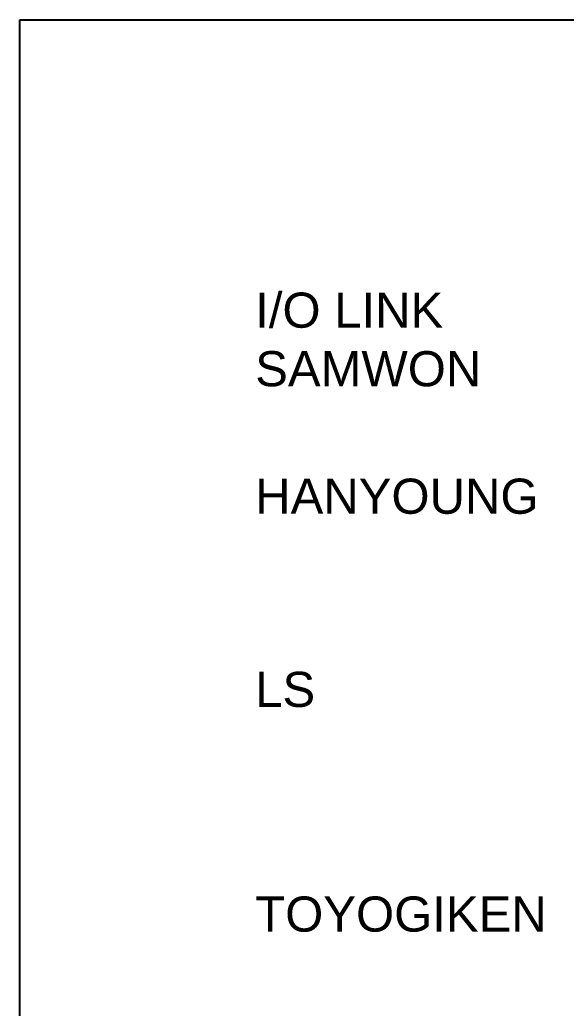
# Model space of a CAD drawing. Header units: inches. Extents: x 57 to 2760, y -193 to 2149.
# Drawn here: x 57 to 368, y 476 to 1039 of the extents above; entities that cross this region are included whole.
import ezdxf

# ---------------------------------------------------------------- set-up
doc = ezdxf.new("R2010")
doc.units = ezdxf.units.IN
doc.header["$MEASUREMENT"] = 0
doc.styles.get("Standard").update_dxf_attribs({"font": 'arial.ttf'})

msp = doc.modelspace()

# ---------------------------------------------------------------- linework, layer by layer
msp.add_lwpolyline([(56.77421, 1038.5238), (1300.18983, 1038.5238), (1300.18983, 95.27601), (56.77421, 95.27601)], close=True)

# ---------------------------------------------------------------- texts
at = {"char_height": 20, "attachment_point": 1}
for s, insert in [('I/O LINK \\PSAMWON', (190.94334, 883.2408)), ('HANYOUNG', (190.94334, 777.34232)), ('LS', (190.94334, 667.38946)), ('TOYOGIKEN', (190.94334, 539.49545))]:
    msp.add_mtext_dynamic_manual_height_columns(s, width=107.7689135, gutter_width=1, heights=[0], dxfattribs=dict(at, insert=insert))

doc.saveas('drawing.dxf')
